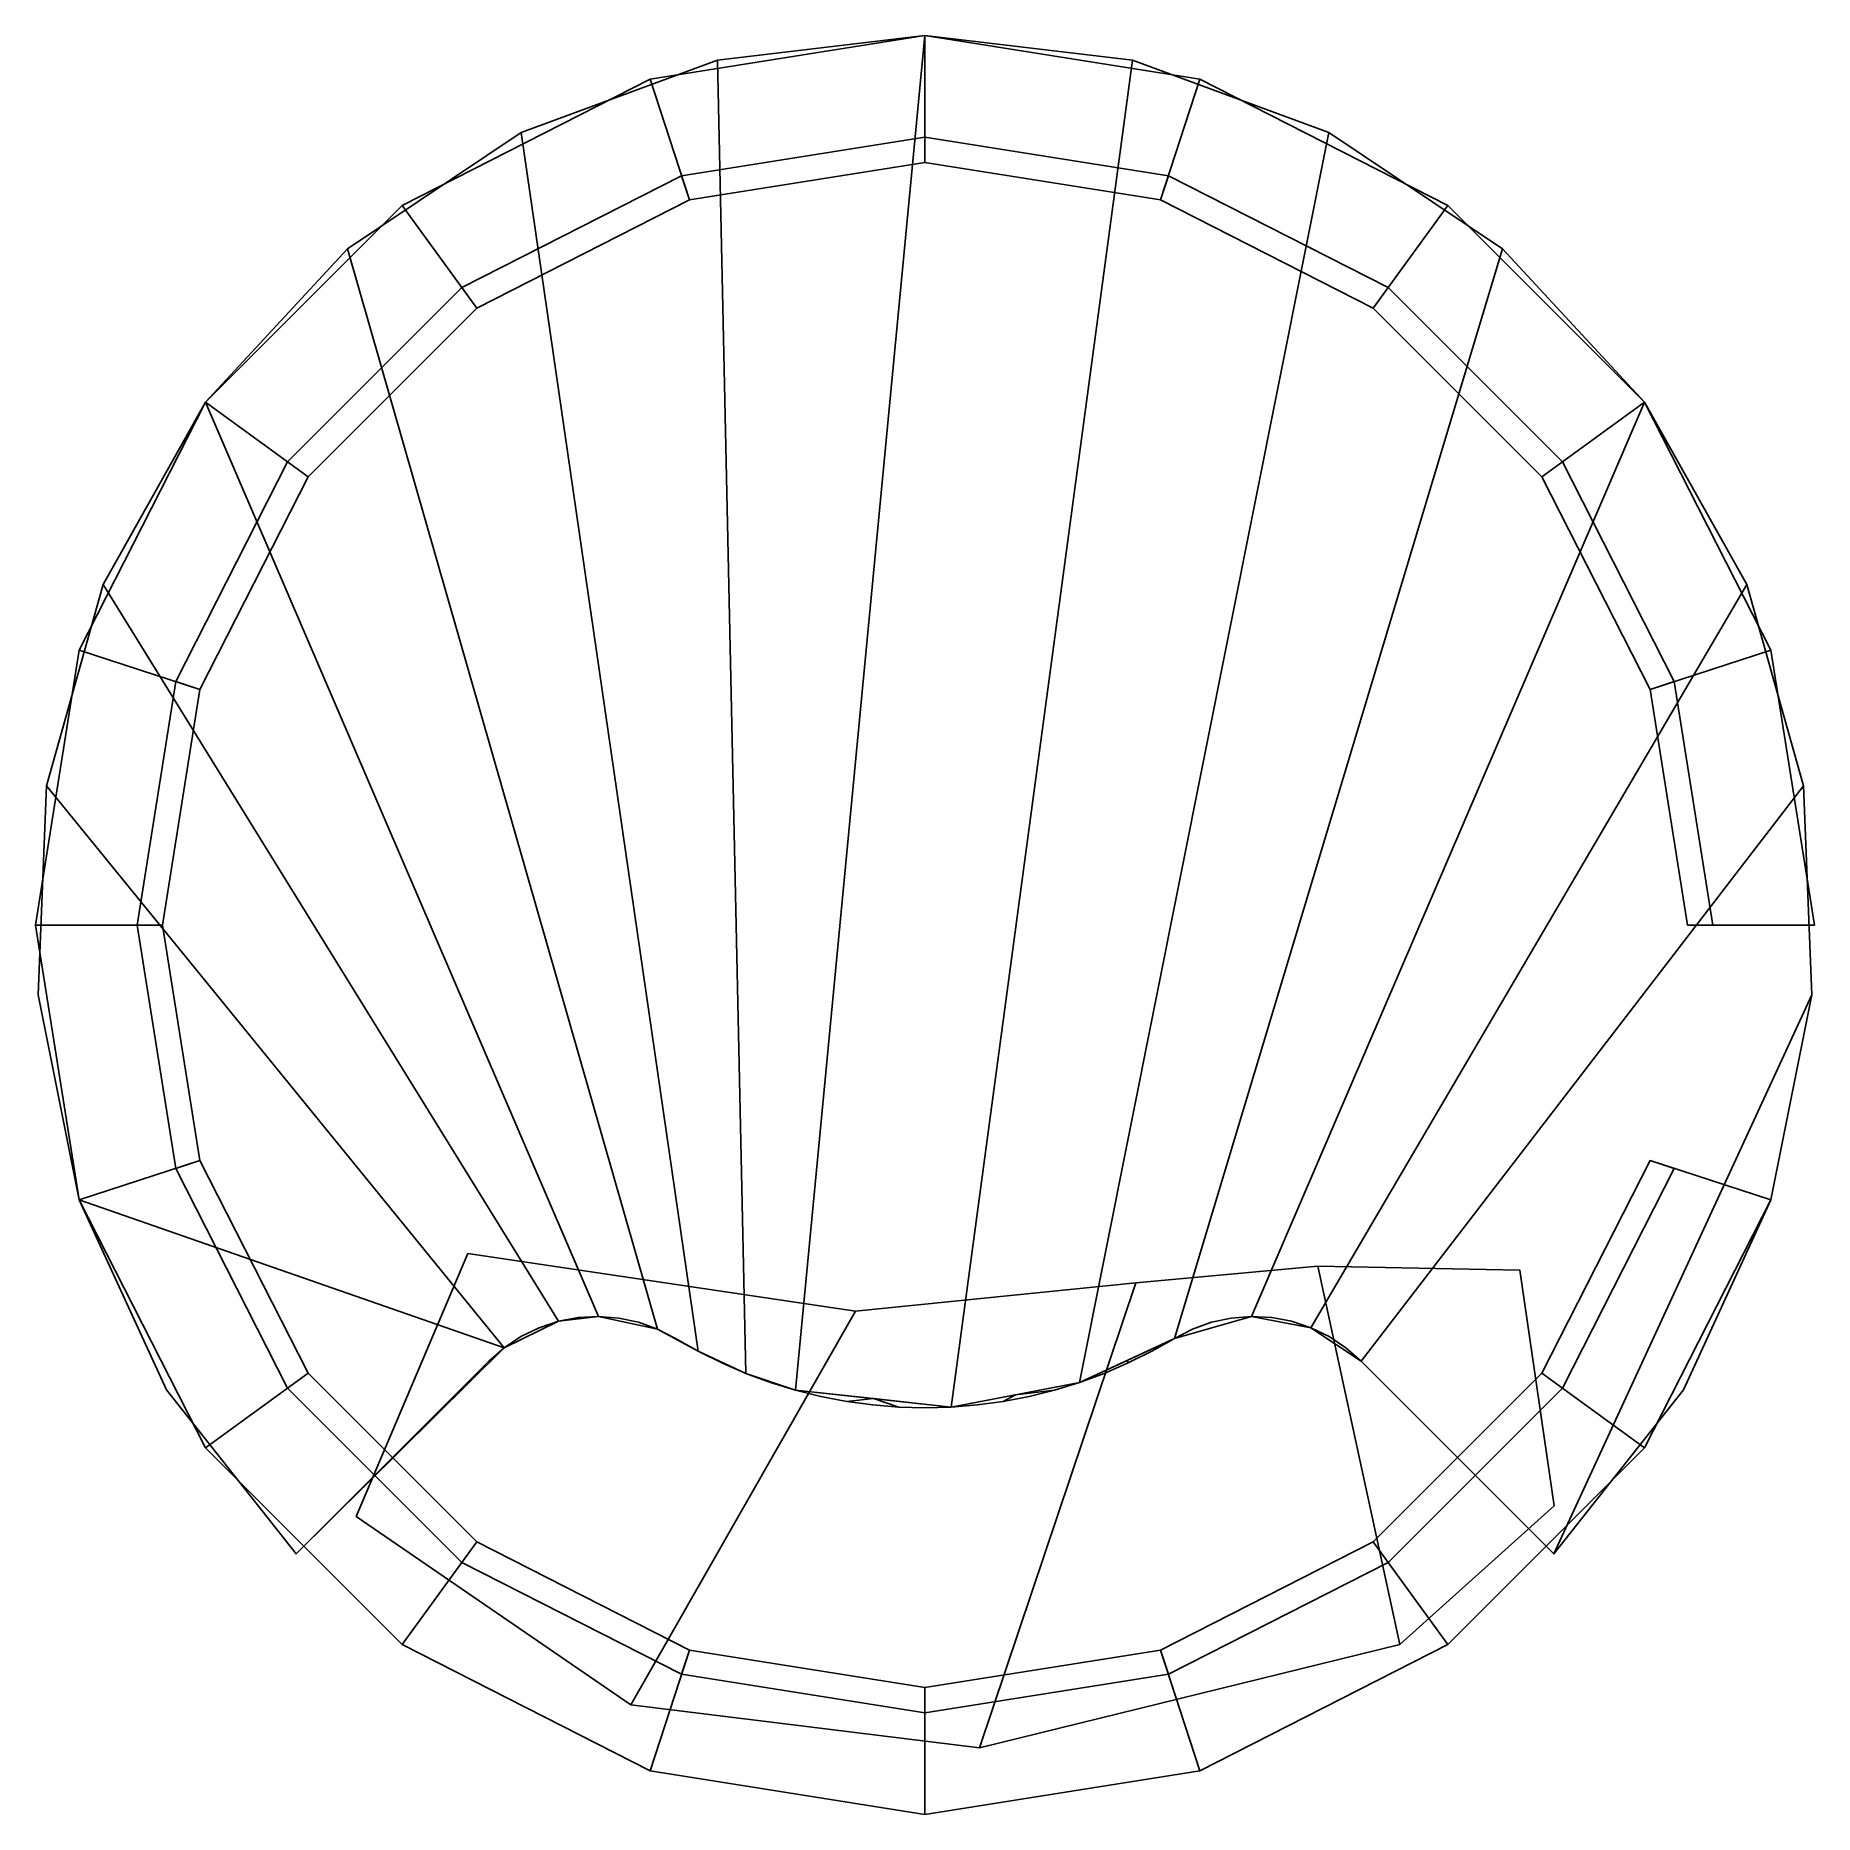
# Model space of a CAD drawing. Extents: x -35 to 35, y -35 to 35.
import ezdxf

# ---------------------------------------------------------------- set-up
doc = ezdxf.new("R2010")
doc.units = 0
doc.header["$MEASUREMENT"] = 0
doc.layers.add('ESTRUTURA', color=253, linetype='CONTINUOUS')
doc.layers.add('ESTRUTURA_DET', color=250, linetype='CONTINUOUS')

msp = doc.modelspace()

# ---------------------------------------------------------------- linework, layer by layer
at = {"layer": 'ESTRUTURA'}
for points in [[(-5.096, -18.304, 2), (0, 35, 2), (-8.171, 34.033, 2), (-7.05, -17.644, 2)], [(-5.096, -18.304, 1), (0, 35, 1), (-8.171, 34.033, 1), (-7.05, -17.644, 1)], [(8.171, 34.033, 2), (0, 35, 2), (-5.096, -18.304, 2), (1.031, -18.972, 2)], [(8.171, 34.033, 1), (0, 35, 1), (-5.096, -18.304, 1), (1.031, -18.972, 1)], [(-7.05, -17.644, 2), (-8.171, 34.033, 2), (-15.89, 31.185, 2), (-8.921, -16.776, 2)], [(-7.05, -17.644, 1), (-8.171, 34.033, 1), (-15.89, 31.185, 1), (-8.921, -16.776, 1)], [(1.031, -18.972, 2), (6.082, -18, 2), (15.89, 31.185, 2), (8.171, 34.033, 2)], [(1.031, -18.972, 1), (6.082, -18, 1), (15.89, 31.185, 1), (8.171, 34.033, 1)], [(-8.921, -16.776, 2), (-15.89, 31.185, 2), (-22.731, 26.614, 2), (-10.526, -15.901, 2)], [(-8.921, -16.776, 1), (-15.89, 31.185, 1), (-22.731, 26.614, 1), (-10.526, -15.901, 1)], [(9.818, -16.267, 2), (22.731, 26.614, 2), (15.89, 31.185, 2), (6.082, -18, 2)], [(9.818, -16.267, 1), (22.731, 26.614, 1), (15.89, 31.185, 1), (6.082, -18, 1)], [(-22.731, 26.614, 2), (-28.316, 20.572, 2), (-12.848, -15.404, 2), (-10.526, -15.901, 2)], [(-22.731, 26.614, 1), (-28.316, 20.572, 1), (-12.848, -15.404, 1), (-10.526, -15.901, 1)], [(28.316, 20.572, 2), (22.731, 26.614, 2), (9.818, -16.267, 2), (12.848, -15.404, 2)], [(28.316, 20.572, 1), (22.731, 26.614, 1), (9.818, -16.267, 1), (12.848, -15.404, 1)], [(-32.336, 13.394, 2), (-14.426, -15.596, 2), (-12.848, -15.404, 2), (-28.316, 20.572, 2)], [(-32.336, 13.394, 1), (-14.426, -15.596, 1), (-12.848, -15.404, 1), (-28.316, 20.572, 1)], [(12.848, -15.404, 2), (15.182, -15.847, 2), (32.336, 13.394, 2), (28.316, 20.572, 2)], [(12.848, -15.404, 1), (15.182, -15.847, 1), (32.336, 13.394, 1), (28.316, 20.572, 1)], [(-34.569, 5.475, 2), (-16.562, -16.636, 2), (-14.426, -15.596, 2), (-32.336, 13.394, 2)], [(-34.569, 5.475, 1), (-16.562, -16.636, 1), (-14.426, -15.596, 1), (-32.336, 13.394, 1)], [(17.161, -17.161, 2), (34.569, 5.475, 2), (32.336, 13.394, 2), (15.182, -15.847, 2)], [(17.161, -17.161, 1), (34.569, 5.475, 1), (32.336, 13.394, 1), (15.182, -15.847, 1)], [(-34.569, 5.475, 2), (-34.892, -2.746, 2), (-33.287, -10.816, 2), (-16.562, -16.636, 2)], [(-34.569, 5.475, 1), (-34.892, -2.746, 1), (-33.287, -10.816, 1), (-16.562, -16.636, 1)], [(24.749, -24.749, 2), (34.892, -2.746, 2), (34.569, 5.475, 2), (17.161, -17.161, 2)], [(24.749, -24.749, 1), (34.892, -2.746, 1), (34.569, 5.475, 1), (17.161, -17.161, 1)], [(24.749, -24.749, 2), (29.842, -18.287, 2), (33.287, -10.816, 2), (34.892, -2.746, 2)], [(24.749, -24.749, 1), (29.842, -18.287, 1), (33.287, -10.816, 1), (34.892, -2.746, 1)], [(-33.287, -10.816, 2), (-29.842, -18.287, 2), (-24.749, -24.749, 2), (-16.562, -16.636, 2)], [(-33.287, -10.816, 1), (-29.842, -18.287, 1), (-24.749, -24.749, 1), (-16.562, -16.636, 1)], [(7.997, -17.235, 2), (8.921, -16.776, 2), (9.818, -16.267, 2), (7.95, -17.134, 2)], [(7.997, -17.235, 1), (8.921, -16.776, 1), (9.818, -16.267, 1), (7.95, -17.134, 1)], [(6.082, -18, 2), (7.05, -17.644, 2), (7.997, -17.235, 2), (7.95, -17.134, 2)], [(6.082, -18, 1), (7.05, -17.644, 1), (7.997, -17.235, 1), (7.95, -17.134, 1)], [(5.096, -18.304, 2), (6.082, -18, 2), (3.556, -18.486, 2)], [(5.096, -18.304, 1), (6.082, -18, 1), (3.556, -18.486, 1)], [(-5.096, -18.304, 2), (-4.095, -18.554, 2), (-3.082, -18.748, 2), (-2.032, -18.638, 2)], [(-5.096, -18.304, 1), (-4.095, -18.554, 1), (-3.082, -18.748, 1), (-2.032, -18.638, 1)], [(-3.082, -18.748, 2), (-2.059, -18.888, 2), (-1.031, -18.972, 2), (-2.032, -18.638, 2)], [(-3.082, -18.748, 1), (-2.059, -18.888, 1), (-1.031, -18.972, 1), (-2.032, -18.638, 1)], [(-1.031, -18.972, 2), (0, -19, 2), (1.031, -18.972, 2), (-2.032, -18.638, 2)], [(-1.031, -18.972, 1), (0, -19, 1), (1.031, -18.972, 1), (-2.032, -18.638, 1)], [(1.031, -18.972, 2), (2.059, -18.888, 2), (3.082, -18.748, 2), (3.556, -18.486, 2)], [(1.031, -18.972, 1), (2.059, -18.888, 1), (3.082, -18.748, 1), (3.556, -18.486, 1)], [(3.082, -18.748, 2), (4.095, -18.554, 2), (5.096, -18.304, 2), (3.556, -18.486, 2)], [(3.082, -18.748, 1), (4.095, -18.554, 1), (5.096, -18.304, 1), (3.556, -18.486, 1)]]:
    msp.add_3dface(points, dxfattribs=at)
at = {"layer": 'ESTRUTURA_DET'}
for points in [[(-17.996, -12.931, 0.5), (-22.38, -23.274, 0.5), (-11.576, -30.694, 0.5), (-2.733, -15.2, 0.5)], [(8.302, -14.085, 0.5), (15.453, -13.431, 0.5), (18.683, -28.31, 0.5), (2.15, -32.386, 0.5)], [(15.453, -13.431, 0.5), (23.412, -13.585, 0.5), (24.758, -22.851, 0.5), (18.683, -28.31, 0.5)], [(-2.733, -15.2, 0.5), (-11.576, -30.694, 0.5), (2.15, -32.386, 0.5), (8.302, -14.085, 0.5)]]:
    msp.add_3dface(points, dxfattribs=at)

# ---------------------------------------------------------------- meshes
at = {"layer": 'ESTRUTURA'}
mesh = msp.add_polymesh((2, 21), dxfattribs=at)
for k, corner in enumerate([(-24.749, -24.749, 2), (-29.842, -18.287, 2), (-33.287, -10.816, 2), (-34.892, -2.746, 2), (-34.569, 5.475, 2), (-32.336, 13.394, 2), (-28.316, 20.572, 2), (-22.731, 26.614, 2), (-15.89, 31.185, 2), (-8.171, 34.033, 2), (0, 35, 2), (8.171, 34.033, 2), (15.89, 31.185, 2), (22.731, 26.614, 2), (28.316, 20.572, 2), (32.336, 13.394, 2), (34.569, 5.475, 2), (34.892, -2.746, 2), (33.287, -10.816, 2), (29.842, -18.287, 2), (24.749, -24.749, 2), (-24.749, -24.749, 1), (-29.842, -18.287, 1), (-33.287, -10.816, 1), (-34.892, -2.746, 1), (-34.569, 5.475, 1), (-32.336, 13.394, 1), (-28.316, 20.572, 1), (-22.731, 26.614, 1), (-15.89, 31.185, 1), (-8.171, 34.033, 1), (0, 35, 1), (8.171, 34.033, 1), (15.89, 31.185, 1), (22.731, 26.614, 1), (28.316, 20.572, 1), (32.336, 13.394, 1), (34.569, 5.475, 1), (34.892, -2.746, 1), (33.287, -10.816, 1), (29.842, -18.287, 1), (24.749, -24.749, 1)]):
    mesh.set_mesh_vertex(divmod(k, 21), corner)
mesh = msp.add_polymesh((2, 20), dxfattribs=dict(at, n_close=True))
for k, corner in enumerate([(35, 0), (33.287, 10.816), (28.316, 20.572), (20.572, 28.316), (10.816, 33.287), (0, 35), (-10.816, 33.287), (-20.572, 28.316), (-28.316, 20.572), (-33.287, 10.816), (-35, 0), (-33.287, -10.816), (-28.316, -20.572), (-20.572, -28.316), (-10.816, -33.287), (0, -35), (10.816, -33.287), (20.572, -28.316), (28.316, -20.572), (33.287, -10.816), (35, 0, 1), (33.287, 10.816, 1), (28.316, 20.572, 1), (20.572, 28.316, 1), (10.816, 33.287, 1), (0, 35, 1), (-10.816, 33.287, 1), (-20.572, 28.316, 1), (-28.316, 20.572, 1), (-33.287, 10.816, 1), (-35, 0, 1), (-33.287, -10.816, 1), (-28.316, -20.572, 1), (-20.572, -28.316, 1), (-10.816, -33.287, 1), (0, -35, 1), (10.816, -33.287, 1), (20.572, -28.316, 1), (28.316, -20.572, 1), (33.287, -10.816, 1)]):
    mesh.set_mesh_vertex(divmod(k, 20), corner)
mesh = msp.add_polymesh((2, 20), dxfattribs=dict(at, n_close=True))
for k, corner in enumerate([(35, 0, 1), (33.287, 10.816, 1), (28.316, 20.572, 1), (20.572, 28.316, 1), (10.816, 33.287, 1), (0, 35, 1), (-10.816, 33.287, 1), (-20.572, 28.316, 1), (-28.316, 20.572, 1), (-33.287, 10.816, 1), (-35, 0, 1), (-33.287, -10.816, 1), (-28.316, -20.572, 1), (-20.572, -28.316, 1), (-10.816, -33.287, 1), (0, -35, 1), (10.816, -33.287, 1), (20.572, -28.316, 1), (28.316, -20.572, 1), (33.287, -10.816, 1), (30, 0, 1), (28.532, 9.271, 1), (24.271, 17.634, 1), (17.634, 24.271, 1), (9.271, 28.532, 1), (0, 30, 1), (-9.271, 28.532, 1), (-17.634, 24.271, 1), (-24.271, 17.634, 1), (-28.532, 9.271, 1), (-30, 0, 1), (-28.532, -9.271, 1), (-24.271, -17.634, 1), (-17.634, -24.271, 1), (-9.271, -28.532, 1), (0, -30, 1), (9.271, -28.532, 1), (17.634, -24.271, 1), (24.271, -17.634, 1), (28.532, -9.271, 1)]):
    mesh.set_mesh_vertex(divmod(k, 20), corner)
mesh = msp.add_polymesh((2, 20), dxfattribs=dict(at, n_close=True))
for k, corner in enumerate([(35, 0), (33.287, 10.816), (28.316, 20.572), (20.572, 28.316), (10.816, 33.287), (0, 35), (-10.816, 33.287), (-20.572, 28.316), (-28.316, 20.572), (-33.287, 10.816), (-35, 0), (-33.287, -10.816), (-28.316, -20.572), (-20.572, -28.316), (-10.816, -33.287), (0, -35), (10.816, -33.287), (20.572, -28.316), (28.316, -20.572), (33.287, -10.816), (30, 0), (28.532, 9.271), (24.271, 17.634), (17.634, 24.271), (9.271, 28.532), (0, 30), (-9.271, 28.532), (-17.634, 24.271), (-24.271, 17.634), (-28.532, 9.271), (-30, 0), (-28.532, -9.271), (-24.271, -17.634), (-17.634, -24.271), (-9.271, -28.532), (0, -30), (9.271, -28.532), (17.634, -24.271), (24.271, -17.634), (28.532, -9.271)]):
    mesh.set_mesh_vertex(divmod(k, 20), corner)
mesh = msp.add_polymesh((2, 20), dxfattribs=dict(at, n_close=True))
for k, corner in enumerate([(31, 0, -13), (29.483, 9.58, -13), (25.08, 18.221, -13), (18.221, 25.08, -13), (9.58, 29.483, -13), (0, 31, -13), (-9.58, 29.483, -13), (-18.221, 25.08, -13), (-25.08, 18.221, -13), (-29.483, 9.58, -13), (-31, 0, -13), (-29.483, -9.58, -13), (-25.08, -18.221, -13), (-18.221, -25.08, -13), (-9.58, -29.483, -13), (0, -31, -13), (9.58, -29.483, -13), (18.221, -25.08, -13), (25.08, -18.221, -13), (29.483, -9.58, -13), (31, 0), (29.483, 9.58), (25.08, 18.221), (18.221, 25.08), (9.58, 29.483), (0, 31), (-9.58, 29.483), (-18.221, 25.08), (-25.08, 18.221), (-29.483, 9.58), (-31, 0), (-29.483, -9.58), (-25.08, -18.221), (-18.221, -25.08), (-9.58, -29.483), (0, -31), (9.58, -29.483), (18.221, -25.08), (25.08, -18.221), (29.483, -9.58)]):
    mesh.set_mesh_vertex(divmod(k, 20), corner)
mesh = msp.add_polymesh((2, 20), dxfattribs=dict(at, n_close=True))
for k, corner in enumerate([(31, 0, -13), (29.483, 9.58, -13), (25.08, 18.221, -13), (18.221, 25.08, -13), (9.58, 29.483, -13), (0, 31, -13), (-9.58, 29.483, -13), (-18.221, 25.08, -13), (-25.08, 18.221, -13), (-29.483, 9.58, -13), (-31, 0, -13), (-29.483, -9.58, -13), (-25.08, -18.221, -13), (-18.221, -25.08, -13), (-9.58, -29.483, -13), (0, -31, -13), (9.58, -29.483, -13), (18.221, -25.08, -13), (25.08, -18.221, -13), (29.483, -9.58, -13), (30, 0, -13), (28.532, 9.271, -13), (24.271, 17.634, -13), (17.634, 24.271, -13), (9.271, 28.532, -13), (0, 30, -13), (-9.271, 28.532, -13), (-17.634, 24.271, -13), (-24.271, 17.634, -13), (-28.532, 9.271, -13), (-30, 0, -13), (-28.532, -9.271, -13), (-24.271, -17.634, -13), (-17.634, -24.271, -13), (-9.271, -28.532, -13), (0, -30, -13), (9.271, -28.532, -13), (17.634, -24.271, -13), (24.271, -17.634, -13), (28.532, -9.271, -13)]):
    mesh.set_mesh_vertex(divmod(k, 20), corner)
mesh = msp.add_polymesh((2, 20), dxfattribs=dict(at, n_close=True))
for k, corner in enumerate([(31, 0), (29.483, 9.58), (25.08, 18.221), (18.221, 25.08), (9.58, 29.483), (0, 31), (-9.58, 29.483), (-18.221, 25.08), (-25.08, 18.221), (-29.483, 9.58), (-31, 0), (-29.483, -9.58), (-25.08, -18.221), (-18.221, -25.08), (-9.58, -29.483), (0, -31), (9.58, -29.483), (18.221, -25.08), (25.08, -18.221), (29.483, -9.58), (30, 0), (28.532, 9.271), (24.271, 17.634), (17.634, 24.271), (9.271, 28.532), (0, 30), (-9.271, 28.532), (-17.634, 24.271), (-24.271, 17.634), (-28.532, 9.271), (-30, 0), (-28.532, -9.271), (-24.271, -17.634), (-17.634, -24.271), (-9.271, -28.532), (0, -30), (9.271, -28.532), (17.634, -24.271), (24.271, -17.634), (28.532, -9.271)]):
    mesh.set_mesh_vertex(divmod(k, 20), corner)
mesh = msp.add_polymesh((2, 20), dxfattribs=dict(at, n_close=True))
for k, corner in enumerate([(30, 0), (28.532, 9.271), (24.271, 17.634), (17.634, 24.271), (9.271, 28.532), (0, 30), (-9.271, 28.532), (-17.634, 24.271), (-24.271, 17.634), (-28.532, 9.271), (-30, 0), (-28.532, -9.271), (-24.271, -17.634), (-17.634, -24.271), (-9.271, -28.532), (0, -30), (9.271, -28.532), (17.634, -24.271), (24.271, -17.634), (28.532, -9.271), (30, 0, 1), (28.532, 9.271, 1), (24.271, 17.634, 1), (17.634, 24.271, 1), (9.271, 28.532, 1), (0, 30, 1), (-9.271, 28.532, 1), (-17.634, 24.271, 1), (-24.271, 17.634, 1), (-28.532, 9.271, 1), (-30, 0, 1), (-28.532, -9.271, 1), (-24.271, -17.634, 1), (-17.634, -24.271, 1), (-9.271, -28.532, 1), (0, -30, 1), (9.271, -28.532, 1), (17.634, -24.271, 1), (24.271, -17.634, 1), (28.532, -9.271, 1)]):
    mesh.set_mesh_vertex(divmod(k, 20), corner)
mesh = msp.add_polymesh((2, 20), dxfattribs=dict(at, n_close=True))
for k, corner in enumerate([(30, 0, -13), (28.532, 9.271, -13), (24.271, 17.634, -13), (17.634, 24.271, -13), (9.271, 28.532, -13), (0, 30, -13), (-9.271, 28.532, -13), (-17.634, 24.271, -13), (-24.271, 17.634, -13), (-28.532, 9.271, -13), (-30, 0, -13), (-28.532, -9.271, -13), (-24.271, -17.634, -13), (-17.634, -24.271, -13), (-9.271, -28.532, -13), (0, -30, -13), (9.271, -28.532, -13), (17.634, -24.271, -13), (24.271, -17.634, -13), (28.532, -9.271, -13), (30, 0), (28.532, 9.271), (24.271, 17.634), (17.634, 24.271), (9.271, 28.532), (0, 30), (-9.271, 28.532), (-17.634, 24.271), (-24.271, 17.634), (-28.532, 9.271), (-30, 0), (-28.532, -9.271), (-24.271, -17.634), (-17.634, -24.271), (-9.271, -28.532), (0, -30), (9.271, -28.532), (17.634, -24.271), (24.271, -17.634), (28.532, -9.271)]):
    mesh.set_mesh_vertex(divmod(k, 20), corner)
mesh = msp.add_polymesh((2, 11), dxfattribs=at)
for k, corner in enumerate([(-9.818, -16.267, 2), (-10.526, -15.901, 2), (-11.276, -15.633, 2), (-12.054, -15.466, 2), (-12.848, -15.404, 2), (-13.644, -15.448, 2), (-14.426, -15.596, 2), (-15.182, -15.847, 2), (-15.898, -16.196, 2), (-16.562, -16.636, 2), (-17.161, -17.161, 2), (-9.818, -16.267, 1), (-10.526, -15.901, 1), (-11.276, -15.633, 1), (-12.054, -15.466, 1), (-12.848, -15.404, 1), (-13.644, -15.448, 1), (-14.426, -15.596, 1), (-15.182, -15.847, 1), (-15.898, -16.196, 1), (-16.562, -16.636, 1), (-17.161, -17.161, 1)]):
    mesh.set_mesh_vertex(divmod(k, 11), corner)
mesh = msp.add_polymesh((2, 11), dxfattribs=at)
for k, corner in enumerate([(17.161, -17.161, 2), (16.562, -16.636, 2), (15.898, -16.196, 2), (15.182, -15.847, 2), (14.426, -15.596, 2), (13.644, -15.448, 2), (12.848, -15.404, 2), (12.054, -15.466, 2), (11.276, -15.633, 2), (10.526, -15.901, 2), (9.818, -16.267, 2), (17.161, -17.161, 1), (16.562, -16.636, 1), (15.898, -16.196, 1), (15.182, -15.847, 1), (14.426, -15.596, 1), (13.644, -15.448, 1), (12.848, -15.404, 1), (12.054, -15.466, 1), (11.276, -15.633, 1), (10.526, -15.901, 1), (9.818, -16.267, 1)]):
    mesh.set_mesh_vertex(divmod(k, 11), corner)
mesh = msp.add_polymesh((2, 21), dxfattribs=at)
for k, corner in enumerate([(-9.818, -16.267, 2), (-8.921, -16.776, 2), (-7.997, -17.235, 2), (-7.05, -17.644, 2), (-6.082, -18, 2), (-5.096, -18.304, 2), (-4.095, -18.554, 2), (-3.082, -18.748, 2), (-2.059, -18.888, 2), (-1.031, -18.972, 2), (0, -19, 2), (1.031, -18.972, 2), (2.059, -18.888, 2), (3.082, -18.748, 2), (4.095, -18.554, 2), (5.096, -18.304, 2), (6.082, -18, 2), (7.05, -17.644, 2), (7.997, -17.235, 2), (8.921, -16.776, 2), (9.818, -16.267, 2), (-9.818, -16.267, 1), (-8.921, -16.776, 1), (-7.997, -17.235, 1), (-7.05, -17.644, 1), (-6.082, -18, 1), (-5.096, -18.304, 1), (-4.095, -18.554, 1), (-3.082, -18.748, 1), (-2.059, -18.888, 1), (-1.031, -18.972, 1), (0, -19, 1), (1.031, -18.972, 1), (2.059, -18.888, 1), (3.082, -18.748, 1), (4.095, -18.554, 1), (5.096, -18.304, 1), (6.082, -18, 1), (7.05, -17.644, 1), (7.997, -17.235, 1), (8.921, -16.776, 1), (9.818, -16.267, 1)]):
    mesh.set_mesh_vertex(divmod(k, 21), corner)
mesh = msp.add_polymesh((2, 11), dxfattribs=at)
for k, corner in enumerate([(-17.161, -17.161, 1), (-17.92, -17.92, 1), (-18.679, -18.679, 1), (-19.437, -19.437, 1), (-20.196, -20.196, 1), (-20.955, -20.955, 1), (-21.714, -21.714, 1), (-22.472, -22.472, 1), (-23.231, -23.231, 1), (-23.99, -23.99, 1), (-24.749, -24.749, 1), (-17.161, -17.161, 2), (-17.92, -17.92, 2), (-18.679, -18.679, 2), (-19.437, -19.437, 2), (-20.196, -20.196, 2), (-20.955, -20.955, 2), (-21.714, -21.714, 2), (-22.472, -22.472, 2), (-23.231, -23.231, 2), (-23.99, -23.99, 2), (-24.749, -24.749, 2)]):
    mesh.set_mesh_vertex(divmod(k, 11), corner)
mesh = msp.add_polymesh((2, 11), dxfattribs=at)
for k, corner in enumerate([(17.161, -17.161, 2), (17.92, -17.92, 2), (18.679, -18.679, 2), (19.437, -19.437, 2), (20.196, -20.196, 2), (20.955, -20.955, 2), (21.714, -21.714, 2), (22.472, -22.472, 2), (23.231, -23.231, 2), (23.99, -23.99, 2), (24.749, -24.749, 2), (17.161, -17.161, 1), (17.92, -17.92, 1), (18.679, -18.679, 1), (19.437, -19.437, 1), (20.196, -20.196, 1), (20.955, -20.955, 1), (21.714, -21.714, 1), (22.472, -22.472, 1), (23.231, -23.231, 1), (23.99, -23.99, 1), (24.749, -24.749, 1)]):
    mesh.set_mesh_vertex(divmod(k, 11), corner)

doc.saveas('drawing.dxf')
